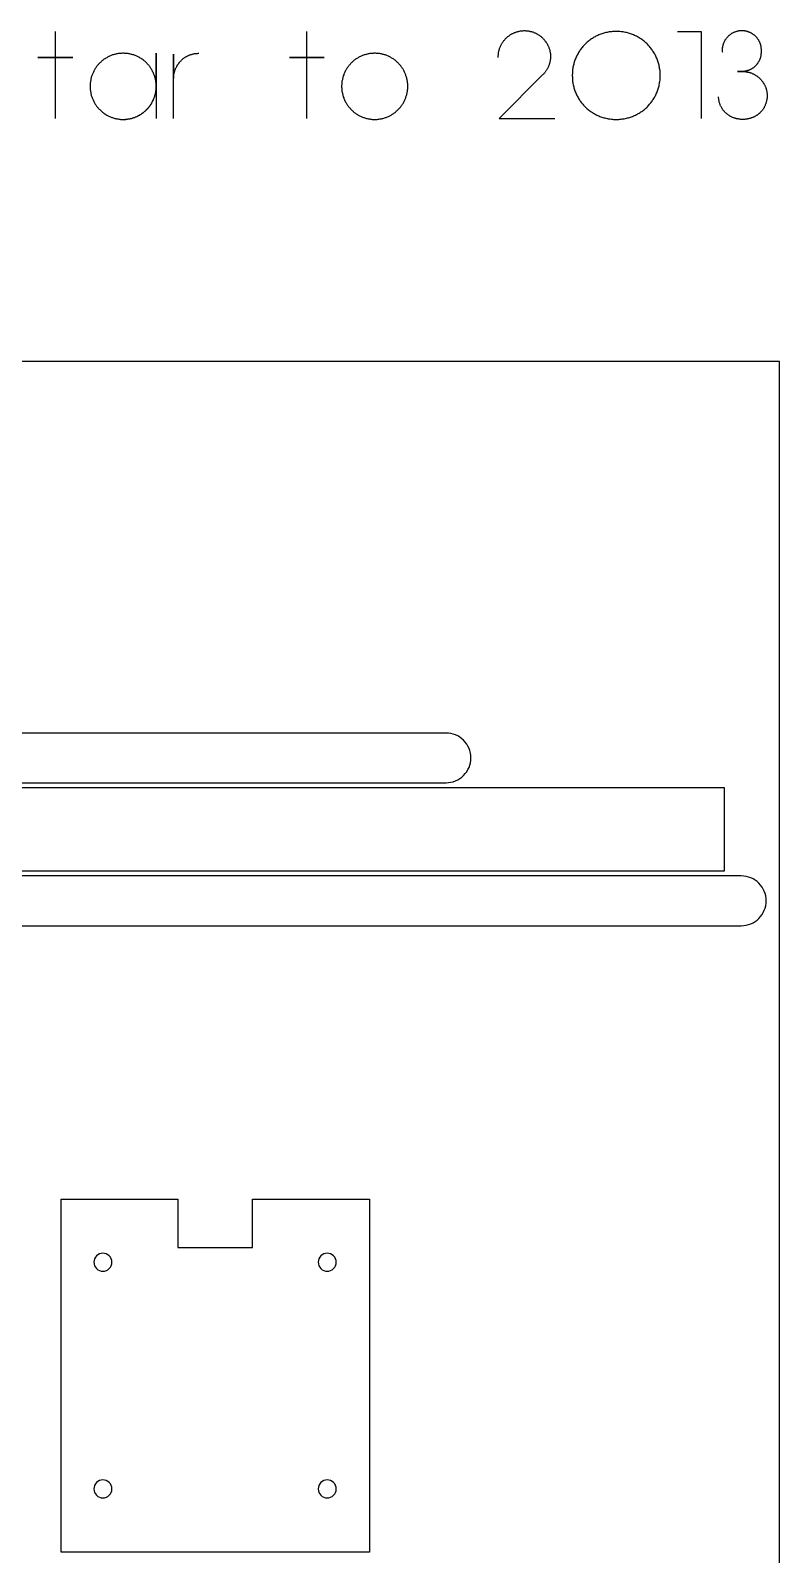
# Model space of a CAD drawing. Extents: x -841 to 5116, y -506 to 2808.
# Drawn here: x 3115 to 3717, y 1480 to 2706 of the extents above; entities that cross this region are included whole.
import ezdxf

# ---------------------------------------------------------------- set-up
doc = ezdxf.new("R2010")
doc.units = 0
for name, color, linetype in [('DEFAULT_LAYER', 1, 'CONTINUOUS'), ('T5_LOGOLAYER_20', 18, 'CONTINUOUS'), ('T5_LOGOLAYER_21', 18, 'CONTINUOUS')]:
    doc.layers.add(name, color=color, linetype=linetype)

msp = doc.modelspace()

# ---------------------------------------------------------------- linework, layer by layer
at = {"layer": 'DEFAULT_LAYER'}
for points in [[(2497.4, 0), (3717.4, 0), (3717.4, 2440), (2497.4, 2440)], [(2519.3, 2030), (3673.3, 2030), (3673.3, 2097), (2519.3, 2097)]]:
    msp.add_lwpolyline(points, close=True, dxfattribs=at)
for points in [[(2749.2, 2121, 0.414214), (2769.2, 2101), (3449.2, 2101, 0.414214), (3469.2, 2121, 0.414214), (3449.2, 2141), (2769.2, 2141, 0.414214)], [(2516.7, 2006, 0.414214), (2536.7, 1986), (3686.7, 1986, 0.414214), (3706.7, 2006, 0.414214), (3686.7, 2026), (2536.7, 2026, 0.414214)]]:
    msp.add_lwpolyline(points, format="xyb", close=True, dxfattribs=at)
at = {"layer": 'T5_LOGOLAYER_20'}
msp.add_lwpolyline([(3233.6, 1766), (3233.6, 1727.1), (3293.6, 1727.1), (3293.6, 1766), (3387.6, 1766), (3387.6, 1482), (3139.6, 1482), (3139.6, 1766)], close=True, dxfattribs=at)
for points in [[(3173.2, 1722.4, 0.414214), (3166, 1715.2, 0.414214), (3173.2, 1707.9, 0.414214), (3180.5, 1715.2, 0.414214)], [(3353.6, 1722.4, 0.414214), (3346.4, 1715.2, 0.414214), (3353.6, 1707.9, 0.414214), (3360.9, 1715.2, 0.414214)], [(3173.2, 1540, 0.414214), (3166, 1532.8, 0.414214), (3173.2, 1525.5, 0.414214), (3180.5, 1532.8, 0.414214)], [(3353.6, 1540, 0.414214), (3346.4, 1532.8, 0.414214), (3353.6, 1525.5, 0.414214), (3360.9, 1532.8, 0.414214)]]:
    msp.add_lwpolyline(points, format="xyb", close=True, dxfattribs=at)
at = {"layer": 'T5_LOGOLAYER_21'}
for points in [[(3135, 2635.5), (3135, 2684.5), (3121, 2684.5), (3149, 2684.5), (3135, 2684.5), (3135, 2705.5)], [(3337.2, 2635.5), (3337.2, 2684.5), (3323.2, 2684.5), (3351.2, 2684.5), (3337.2, 2684.5), (3337.2, 2705.5)], [(3491.2, 2684.5), (3491.2, 2685), (3491.2, 2685.6), (3491.2, 2686.1), (3491.3, 2686.7), (3491.3, 2687.2), (3491.4, 2687.7), (3491.5, 2688.3), (3491.5, 2688.8), (3491.6, 2689.3), (3491.8, 2689.9), (3491.9, 2690.4), (3492, 2690.9), (3492.2, 2691.4), (3492.3, 2691.9), (3492.5, 2692.4), (3492.7, 2692.9), (3492.9, 2693.3), (3493.1, 2693.8), (3493.3, 2694.3), (3493.5, 2694.8), (3493.8, 2695.2), (3494, 2695.7), (3494.3, 2696.1), (3494.6, 2696.6), (3494.9, 2697), (3495.2, 2697.4), (3495.5, 2697.8), (3495.8, 2698.2), (3496.1, 2698.6), (3496.4, 2699), (3496.8, 2699.4), (3497.1, 2699.8), (3497.5, 2700.1), (3497.9, 2700.5), (3498.3, 2700.8), (3498.6, 2701.2), (3499, 2701.5), (3499.4, 2701.8), (3499.9, 2702.1), (3500.3, 2702.4), (3500.7, 2702.7), (3501.1, 2703), (3501.6, 2703.3), (3502, 2703.5), (3502.5, 2703.8), (3502.9, 2704), (3503.4, 2704.2), (3503.9, 2704.4), (3504.4, 2704.6), (3504.9, 2704.8), (3505.4, 2705), (3505.9, 2705.2), (3506.4, 2705.3), (3506.9, 2705.5), (3507.4, 2705.6), (3507.9, 2705.7), (3508.4, 2705.8), (3509, 2705.9), (3509.5, 2706), (3510, 2706.1), (3510.6, 2706.1), (3511.1, 2706.1), (3511.7, 2706.2), (3512.2, 2706.2), (3512.8, 2706.2), (3513.3, 2706.1), (3513.9, 2706.1), (3514.4, 2706.1), (3514.9, 2706), (3515.4, 2705.9), (3516, 2705.8), (3516.5, 2705.7), (3517, 2705.6), (3517.5, 2705.5), (3518, 2705.4), (3518.5, 2705.2), (3519, 2705.1), (3519.5, 2704.9), (3519.9, 2704.7), (3520.4, 2704.5), (3520.9, 2704.3), (3521.3, 2704.1), (3521.8, 2703.9), (3522.2, 2703.6), (3522.7, 2703.4), (3523.1, 2703.1), (3523.6, 2702.9), (3524, 2702.6), (3524.4, 2702.3), (3524.8, 2702), (3525.2, 2701.7), (3525.6, 2701.4), (3526, 2701), (3526.4, 2700.7), (3526.7, 2700.4), (3527.1, 2700), (3527.4, 2699.7), (3527.8, 2699.3), (3528.1, 2698.9), (3528.4, 2698.5), (3528.8, 2698.1), (3529.1, 2697.7), (3529.4, 2697.3), (3529.6, 2696.9), (3529.9, 2696.5), (3530.2, 2696.1), (3530.5, 2695.6), (3530.7, 2695.2), (3530.9, 2694.7), (3531.2, 2694.3), (3531.4, 2693.8), (3531.6, 2693.3), (3531.8, 2692.9), (3532, 2692.4), (3532.1, 2691.9), (3532.3, 2691.4), (3532.4, 2690.9), (3532.6, 2690.4), (3532.7, 2689.9), (3532.8, 2689.4), (3532.9, 2688.9), (3533, 2688.4), (3533.1, 2687.8), (3533.1, 2687.3), (3533.2, 2686.8), (3533.2, 2686.2), (3533.2, 2685.7), (3533.2, 2685.2), (3533.2, 2684.7), (3533.2, 2684.1), (3533.2, 2683.6), (3533.1, 2683.1), (3533, 2682.6), (3533, 2682.1), (3532.9, 2681.6), (3532.8, 2681.1), (3532.6, 2680.6), (3532.5, 2680.1), (3532.4, 2679.6), (3532.2, 2679.1), (3532.1, 2678.6), (3531.9, 2678.2), (3531.7, 2677.7), (3531.5, 2677.2), (3531.3, 2676.7), (3531.1, 2676.3), (3530.9, 2675.8), (3530.6, 2675.4), (3530.4, 2674.9), (3530.1, 2674.5), (3529.8, 2674.1), (3529.6, 2673.6), (3529.3, 2673.2), (3529, 2672.8), (3528.7, 2672.4), (3528.3, 2672), (3528, 2671.6), (3527.7, 2671.2), (3527.3, 2670.8), (3526.9, 2670.5), (3491.9, 2635.5), (3536.7, 2635.5)], [(3635.4, 2705.5), (3654.3, 2705.5), (3654.3, 2635.5)], [(3671.8, 2688.7), (3671.7, 2689.1), (3671.7, 2689.5), (3671.7, 2690), (3671.7, 2690.4), (3671.6, 2690.8), (3671.7, 2691.3), (3671.7, 2691.7), (3671.7, 2692.1), (3671.7, 2692.5), (3671.8, 2692.9), (3671.9, 2693.4), (3671.9, 2693.8), (3672, 2694.2), (3672.1, 2694.6), (3672.2, 2695), (3672.3, 2695.4), (3672.5, 2695.8), (3672.6, 2696.1), (3672.7, 2696.5), (3672.9, 2696.9), (3673.1, 2697.3), (3673.2, 2697.6), (3673.4, 2698), (3673.6, 2698.4), (3673.8, 2698.7), (3674, 2699), (3674.3, 2699.4), (3674.5, 2699.7), (3674.7, 2700), (3675, 2700.4), (3675.2, 2700.7), (3675.5, 2701), (3675.8, 2701.3), (3676, 2701.6), (3676.3, 2701.9), (3676.6, 2702.2), (3676.9, 2702.4), (3677.2, 2702.7), (3677.5, 2702.9), (3677.8, 2703.2), (3678.2, 2703.4), (3678.5, 2703.7), (3678.8, 2703.9), (3679.2, 2704.1), (3679.5, 2704.3), (3679.9, 2704.5), (3680.3, 2704.7), (3680.6, 2704.9), (3681, 2705), (3681.4, 2705.2), (3681.8, 2705.3), (3682.2, 2705.5), (3682.6, 2705.6), (3683, 2705.7), (3683.4, 2705.8), (3683.8, 2705.9), (3684.2, 2706), (3684.6, 2706.1), (3685, 2706.2), (3685.5, 2706.2), (3685.9, 2706.3), (3686.3, 2706.3), (3686.8, 2706.3), (3687.2, 2706.3), (3687.6, 2706.3), (3688, 2706.3), (3688.4, 2706.3), (3688.8, 2706.2), (3689.2, 2706.2), (3689.5, 2706.1), (3689.9, 2706), (3690.3, 2706), (3690.7, 2705.9), (3691, 2705.8), (3691.4, 2705.7), (3691.8, 2705.6), (3692.1, 2705.5), (3692.5, 2705.3), (3692.8, 2705.2), (3693.2, 2705), (3693.5, 2704.9), (3693.9, 2704.7), (3694.2, 2704.6), (3694.5, 2704.4), (3694.9, 2704.2), (3695.2, 2704), (3695.5, 2703.8), (3695.8, 2703.6), (3696.1, 2703.4), (3696.4, 2703.2), (3696.7, 2702.9), (3697, 2702.7), (3697.3, 2702.5), (3697.6, 2702.2), (3697.8, 2702), (3698.1, 2701.7), (3698.3, 2701.4), (3698.6, 2701.2), (3698.8, 2700.9), (3699.1, 2700.6), (3699.3, 2700.3), (3699.5, 2700), (3699.8, 2699.7), (3700, 2699.4), (3700.2, 2699.1), (3700.4, 2698.8), (3700.6, 2698.5), (3700.7, 2698.1), (3700.9, 2697.8), (3701.1, 2697.5), (3701.2, 2697.1), (3701.4, 2696.8), (3701.5, 2696.4), (3701.7, 2696.1), (3701.8, 2695.7), (3701.9, 2695.4), (3702, 2695), (3702.1, 2694.6), (3702.2, 2694.3), (3702.3, 2693.9), (3702.4, 2693.5), (3702.4, 2693.1), (3702.5, 2692.7), (3702.5, 2692.3), (3702.5, 2692), (3702.6, 2691.6), (3702.6, 2691.2), (3702.6, 2690.8), (3702.6, 2688.7), (3702.6, 2688.3), (3702.6, 2687.9), (3702.5, 2687.5), (3702.5, 2687.1), (3702.5, 2686.7), (3702.4, 2686.3), (3702.3, 2685.9), (3702.3, 2685.6), (3702.2, 2685.2), (3702.1, 2684.8), (3702, 2684.5), (3701.9, 2684.1), (3701.8, 2683.7), (3701.6, 2683.4), (3701.5, 2683), (3701.4, 2682.7), (3701.2, 2682.3), (3701.1, 2682), (3700.9, 2681.7), (3700.7, 2681.3), (3700.5, 2681), (3700.3, 2680.7), (3700.1, 2680.4), (3699.9, 2680.1), (3699.7, 2679.8), (3699.5, 2679.5), (3699.3, 2679.2), (3699.1, 2678.9), (3698.8, 2678.6), (3698.6, 2678.3), (3698.3, 2678.1), (3698.1, 2677.8), (3697.8, 2677.5), (3697.5, 2677.3), (3697.3, 2677), (3697, 2676.8), (3696.7, 2676.6), (3696.4, 2676.3), (3696.1, 2676.1), (3695.8, 2675.9), (3695.5, 2675.7), (3695.2, 2675.5), (3694.8, 2675.3), (3694.5, 2675.1), (3694.2, 2675), (3693.9, 2674.8), (3693.5, 2674.6), (3693.2, 2674.5), (3692.8, 2674.4), (3692.5, 2674.2), (3692.1, 2674.1), (3691.8, 2674), (3691.4, 2673.9), (3691, 2673.8), (3690.7, 2673.7), (3690.3, 2673.6), (3689.9, 2673.5), (3689.5, 2673.5), (3689.2, 2673.4), (3688.8, 2673.4), (3688.4, 2673.3), (3688, 2673.3), (3687.6, 2673.3), (3687.2, 2673.3), (3683.7, 2673.3), (3687.9, 2673.3), (3688.4, 2673.3), (3688.9, 2673.2), (3689.4, 2673.2), (3689.9, 2673.2), (3690.4, 2673.1), (3690.9, 2673), (3691.4, 2673), (3691.8, 2672.9), (3692.3, 2672.8), (3692.8, 2672.7), (3693.3, 2672.5), (3693.7, 2672.4), (3694.2, 2672.2), (3694.6, 2672.1), (3695.1, 2671.9), (3695.5, 2671.7), (3696, 2671.5), (3696.4, 2671.3), (3696.8, 2671.1), (3697.2, 2670.9), (3697.6, 2670.7), (3698.1, 2670.4), (3698.5, 2670.2), (3698.9, 2669.9), (3699.2, 2669.7), (3699.6, 2669.4), (3700, 2669.1), (3700.4, 2668.8), (3700.7, 2668.5), (3701.1, 2668.2), (3701.4, 2667.9), (3701.8, 2667.5), (3702.1, 2667.2), (3702.4, 2666.8), (3702.7, 2666.5), (3703, 2666.1), (3703.3, 2665.8), (3703.6, 2665.4), (3703.9, 2665), (3704.1, 2664.6), (3704.4, 2664.2), (3704.7, 2663.8), (3704.9, 2663.4), (3705.1, 2663), (3705.3, 2662.6), (3705.6, 2662.2), (3705.8, 2661.7), (3706, 2661.3), (3706.1, 2660.9), (3706.3, 2660.4), (3706.5, 2660), (3706.6, 2659.5), (3706.7, 2659), (3706.9, 2658.6), (3707, 2658.1), (3707.1, 2657.6), (3707.2, 2657.1), (3707.3, 2656.7), (3707.3, 2656.2), (3707.4, 2655.7), (3707.4, 2655.2), (3707.5, 2654.7), (3707.5, 2654.2), (3707.5, 2653.7), (3707.5, 2653.1), (3707.4, 2652.5), (3707.4, 2652), (3707.3, 2651.4), (3707.2, 2650.9), (3707.1, 2650.3), (3707, 2649.8), (3706.9, 2649.3), (3706.8, 2648.8), (3706.7, 2648.3), (3706.5, 2647.8), (3706.4, 2647.3), (3706.2, 2646.9), (3706, 2646.4), (3705.8, 2646), (3705.6, 2645.5), (3705.4, 2645.1), (3705.2, 2644.7), (3705, 2644.2), (3704.7, 2643.8), (3704.5, 2643.4), (3704.2, 2643), (3704, 2642.7), (3703.7, 2642.3), (3703.4, 2641.9), (3703.1, 2641.6), (3702.8, 2641.2), (3702.5, 2640.9), (3702.2, 2640.6), (3701.9, 2640.3), (3701.6, 2639.9), (3701.2, 2639.6), (3700.9, 2639.4), (3700.5, 2639.1), (3700.2, 2638.8), (3699.8, 2638.5), (3699.5, 2638.3), (3699.1, 2638), (3698.7, 2637.8), (3698.4, 2637.6), (3698, 2637.3), (3697.6, 2637.1), (3697.2, 2636.9), (3696.8, 2636.7), (3696.4, 2636.6), (3696, 2636.4), (3695.6, 2636.2), (3695.2, 2636.1), (3694.7, 2635.9), (3694.3, 2635.8), (3693.9, 2635.6), (3693.5, 2635.5), (3693, 2635.4), (3692.6, 2635.3), (3692.2, 2635.2), (3691.7, 2635.1), (3691.3, 2635), (3690.9, 2635), (3690.4, 2634.9), (3690, 2634.9), (3689.6, 2634.8), (3689.1, 2634.8), (3688.7, 2634.8), (3688.2, 2634.8), (3687.8, 2634.8), (3687.3, 2634.8), (3686.9, 2634.8), (3686.5, 2634.8), (3686, 2634.8), (3685.6, 2634.9), (3685.1, 2634.9), (3684.7, 2635), (3684.3, 2635.1), (3683.8, 2635.1), (3683.4, 2635.2), (3682.9, 2635.3), (3682.5, 2635.4), (3682.1, 2635.6), (3681.7, 2635.7), (3681.2, 2635.8), (3680.8, 2635.9), (3680.4, 2636.1), (3680, 2636.3), (3679.6, 2636.4), (3679.2, 2636.6), (3678.8, 2636.8), (3678.4, 2637), (3678, 2637.2), (3677.6, 2637.4), (3677.2, 2637.6), (3676.9, 2637.9), (3676.5, 2638.1), (3676.1, 2638.4), (3675.8, 2638.6), (3675.4, 2638.9), (3675.1, 2639.2), (3674.7, 2639.5), (3674.4, 2639.8), (3674, 2640.1), (3673.7, 2640.4), (3673.4, 2640.7), (3673.1, 2641), (3672.8, 2641.4), (3672.5, 2641.7), (3672.2, 2642.1), (3671.9, 2642.5), (3671.7, 2642.9), (3671.4, 2643.2), (3671.2, 2643.6), (3670.9, 2644), (3670.7, 2644.5), (3670.5, 2644.9), (3670.2, 2645.3), (3670, 2645.8), (3669.8, 2646.2), (3669.7, 2646.7), (3669.5, 2647.2), (3669.3, 2647.6), (3669.2, 2648.1), (3669, 2648.6), (3668.9, 2649.1), (3668.8, 2649.7), (3668.7, 2650.2), (3668.6, 2650.7), (3668.5, 2651.3), (3668.4, 2651.8), (3668.3, 2652.4), (3668.3, 2653)], [(3189.5, 2634.8), (3190.2, 2634.8), (3190.9, 2634.8), (3191.6, 2634.9), (3192.3, 2634.9), (3193, 2635), (3193.7, 2635.1), (3194.3, 2635.2), (3195, 2635.3), (3195.7, 2635.5), (3196.3, 2635.6), (3196.9, 2635.8), (3197.6, 2636), (3198.2, 2636.2), (3198.8, 2636.4), (3199.5, 2636.7), (3200.1, 2636.9), (3200.7, 2637.2), (3201.3, 2637.5), (3201.8, 2637.8), (3202.4, 2638.1), (3203, 2638.4), (3203.5, 2638.8), (3204.1, 2639.1), (3204.6, 2639.5), (3205.2, 2639.8), (3205.7, 2640.2), (3206.2, 2640.6), (3206.7, 2641), (3207.2, 2641.5), (3207.7, 2641.9), (3208.1, 2642.4), (3208.6, 2642.8), (3209, 2643.3), (3209.5, 2643.8), (3209.9, 2644.3), (3210.3, 2644.8), (3210.7, 2645.3), (3211.1, 2645.8), (3211.5, 2646.3), (3211.8, 2646.9), (3212.2, 2647.4), (3212.5, 2648), (3212.8, 2648.5), (3213.2, 2649.1), (3213.4, 2649.7), (3213.7, 2650.3), (3214, 2650.9), (3214.2, 2651.5), (3214.5, 2652.1), (3214.7, 2652.7), (3214.9, 2653.4), (3215.1, 2654), (3215.3, 2654.6), (3215.4, 2655.3), (3215.6, 2655.9), (3215.7, 2656.6), (3215.8, 2657.3), (3215.9, 2657.9), (3216, 2658.6), (3216.1, 2659.3), (3216.1, 2660), (3216.1, 2660.7), (3216.1, 2661.4), (3216.1, 2662.1), (3216.1, 2688), (3216.1, 2635.5)], [(3230.1, 2635.5), (3230.1, 2687.3), (3230.1, 2667.7), (3230.1, 2668.2), (3230.2, 2668.7), (3230.2, 2669.2), (3230.2, 2669.7), (3230.3, 2670.3), (3230.4, 2670.8), (3230.4, 2671.3), (3230.5, 2671.8), (3230.6, 2672.3), (3230.8, 2672.7), (3230.9, 2673.2), (3231, 2673.7), (3231.2, 2674.2), (3231.4, 2674.7), (3231.5, 2675.1), (3231.7, 2675.6), (3231.9, 2676), (3232.1, 2676.5), (3232.3, 2676.9), (3232.6, 2677.4), (3232.8, 2677.8), (3233.1, 2678.2), (3233.3, 2678.6), (3233.6, 2679), (3233.9, 2679.4), (3234.2, 2679.8), (3234.4, 2680.2), (3234.8, 2680.6), (3235.1, 2681), (3235.4, 2681.3), (3235.7, 2681.7), (3236.1, 2682), (3236.4, 2682.4), (3236.8, 2682.7), (3237.1, 2683), (3237.5, 2683.4), (3237.9, 2683.7), (3238.3, 2684), (3238.7, 2684.2), (3239.1, 2684.5), (3239.5, 2684.8), (3239.9, 2685), (3240.3, 2685.3), (3240.7, 2685.5), (3241.2, 2685.8), (3241.6, 2686), (3242.1, 2686.2), (3242.5, 2686.4), (3243, 2686.6), (3243.4, 2686.8), (3243.9, 2686.9), (3244.4, 2687.1), (3244.9, 2687.2), (3245.4, 2687.3), (3245.8, 2687.5), (3246.3, 2687.6), (3246.8, 2687.7), (3247.3, 2687.7), (3247.9, 2687.8), (3248.4, 2687.9), (3248.9, 2687.9), (3249.4, 2687.9), (3249.9, 2688), (3250.4, 2688)]]:
    msp.add_lwpolyline(points, dxfattribs=at)
for points in [[(3585.7, 2634.8), (3586.4, 2634.8), (3587.3, 2634.8), (3588.2, 2634.8), (3589.1, 2634.9), (3590, 2635), (3590.9, 2635.1), (3591.8, 2635.2), (3592.6, 2635.3), (3593.5, 2635.5), (3594.3, 2635.7), (3595.2, 2635.9), (3596, 2636.1), (3596.8, 2636.4), (3597.7, 2636.6), (3598.5, 2636.9), (3599.3, 2637.2), (3600.1, 2637.5), (3600.8, 2637.9), (3601.6, 2638.2), (3602.4, 2638.6), (3603.1, 2639), (3603.8, 2639.4), (3604.6, 2639.9), (3605.3, 2640.3), (3606, 2640.8), (3606.7, 2641.2), (3607.4, 2641.7), (3608, 2642.3), (3608.7, 2642.8), (3609.3, 2643.3), (3610, 2643.9), (3610.6, 2644.4), (3611.2, 2645), (3611.8, 2645.6), (3612.3, 2646.3), (3612.9, 2646.9), (3613.4, 2647.5), (3614, 2648.2), (3614.5, 2648.8), (3615, 2649.5), (3615.4, 2650.2), (3615.9, 2650.9), (3616.4, 2651.6), (3616.8, 2652.4), (3617.2, 2653.1), (3617.6, 2653.8), (3618, 2654.6), (3618.3, 2655.4), (3618.7, 2656.2), (3619, 2656.9), (3619.3, 2657.7), (3619.6, 2658.6), (3619.9, 2659.4), (3620.1, 2660.2), (3620.3, 2661), (3620.5, 2661.9), (3620.7, 2662.7), (3620.9, 2663.6), (3621, 2664.4), (3621.2, 2665.3), (3621.3, 2666.2), (3621.3, 2667.1), (3621.4, 2668), (3621.4, 2668.9), (3621.4, 2669.8), (3621.4, 2670.5), (3621.4, 2671.4), (3621.4, 2672.3), (3621.3, 2673.2), (3621.3, 2674), (3621.2, 2674.9), (3621, 2675.8), (3620.9, 2676.7), (3620.7, 2677.5), (3620.5, 2678.4), (3620.3, 2679.2), (3620.1, 2680), (3619.9, 2680.9), (3619.6, 2681.7), (3619.3, 2682.5), (3619, 2683.3), (3618.7, 2684.1), (3618.3, 2684.9), (3618, 2685.6), (3617.6, 2686.4), (3617.2, 2687.1), (3616.8, 2687.9), (3616.4, 2688.6), (3615.9, 2689.3), (3615.4, 2690), (3615, 2690.7), (3614.5, 2691.4), (3614, 2692.1), (3613.4, 2692.7), (3612.9, 2693.4), (3612.3, 2694), (3611.8, 2694.6), (3611.2, 2695.2), (3610.6, 2695.8), (3610, 2696.4), (3609.3, 2696.9), (3608.7, 2697.5), (3608, 2698), (3607.4, 2698.5), (3606.7, 2699), (3606, 2699.5), (3605.3, 2699.9), (3604.6, 2700.4), (3603.8, 2700.8), (3603.1, 2701.2), (3602.4, 2701.6), (3601.6, 2702), (3600.8, 2702.4), (3600.1, 2702.7), (3599.3, 2703), (3598.5, 2703.3), (3597.7, 2703.6), (3596.8, 2703.9), (3596, 2704.1), (3595.2, 2704.4), (3594.3, 2704.6), (3593.5, 2704.7), (3592.6, 2704.9), (3591.8, 2705.1), (3590.9, 2705.2), (3590, 2705.3), (3589.1, 2705.4), (3588.2, 2705.4), (3587.3, 2705.5), (3586.4, 2705.5), (3585.7, 2705.5), (3584.8, 2705.5), (3583.9, 2705.4), (3583, 2705.4), (3582.2, 2705.3), (3581.3, 2705.2), (3580.4, 2705.1), (3579.5, 2704.9), (3578.7, 2704.7), (3577.8, 2704.6), (3577, 2704.4), (3576.2, 2704.1), (3575.3, 2703.9), (3574.5, 2703.6), (3573.7, 2703.3), (3572.9, 2703), (3572.1, 2702.7), (3571.3, 2702.4), (3570.6, 2702), (3569.8, 2701.6), (3569.1, 2701.2), (3568.3, 2700.8), (3567.6, 2700.4), (3566.9, 2699.9), (3566.2, 2699.5), (3565.5, 2699), (3564.8, 2698.5), (3564.1, 2698), (3563.5, 2697.5), (3562.8, 2696.9), (3562.2, 2696.4), (3561.6, 2695.8), (3561, 2695.2), (3560.4, 2694.6), (3559.8, 2694), (3559.3, 2693.4), (3558.7, 2692.7), (3558.2, 2692.1), (3557.7, 2691.4), (3557.2, 2690.7), (3556.7, 2690), (3556.3, 2689.3), (3555.8, 2688.6), (3555.4, 2687.9), (3555, 2687.1), (3554.6, 2686.4), (3554.2, 2685.6), (3553.8, 2684.9), (3553.5, 2684.1), (3553.2, 2683.3), (3552.9, 2682.5), (3552.6, 2681.7), (3552.3, 2680.9), (3552.1, 2680), (3551.9, 2679.2), (3551.6, 2678.4), (3551.5, 2677.5), (3551.3, 2676.7), (3551.1, 2675.8), (3551, 2674.9), (3550.9, 2674), (3550.8, 2673.2), (3550.8, 2672.3), (3550.8, 2671.4), (3550.7, 2670.5), (3550.7, 2669.8), (3550.8, 2668.9), (3550.8, 2668), (3550.8, 2667.1), (3550.9, 2666.2), (3551, 2665.3), (3551.1, 2664.4), (3551.3, 2663.6), (3551.5, 2662.7), (3551.6, 2661.9), (3551.9, 2661), (3552.1, 2660.2), (3552.3, 2659.4), (3552.6, 2658.6), (3552.9, 2657.7), (3553.2, 2656.9), (3553.5, 2656.2), (3553.8, 2655.4), (3554.2, 2654.6), (3554.6, 2653.8), (3555, 2653.1), (3555.4, 2652.4), (3555.8, 2651.6), (3556.3, 2650.9), (3556.7, 2650.2), (3557.2, 2649.5), (3557.7, 2648.8), (3558.2, 2648.2), (3558.7, 2647.5), (3559.3, 2646.9), (3559.8, 2646.3), (3560.4, 2645.6), (3561, 2645), (3561.6, 2644.4), (3562.2, 2643.9), (3562.8, 2643.3), (3563.5, 2642.8), (3564.1, 2642.3), (3564.8, 2641.7), (3565.5, 2641.2), (3566.2, 2640.8), (3566.9, 2640.3), (3567.6, 2639.9), (3568.3, 2639.4), (3569.1, 2639), (3569.8, 2638.6), (3570.6, 2638.2), (3571.3, 2637.9), (3572.1, 2637.5), (3572.9, 2637.2), (3573.7, 2636.9), (3574.5, 2636.6), (3575.3, 2636.4), (3576.2, 2636.1), (3577, 2635.9), (3577.8, 2635.7), (3578.7, 2635.5), (3579.5, 2635.3), (3580.4, 2635.2), (3581.3, 2635.1), (3582.2, 2635), (3583, 2634.9), (3583.9, 2634.8), (3584.8, 2634.8)], [(3189.5, 2634.8), (3190.2, 2634.8), (3190.9, 2634.8), (3191.6, 2634.8), (3192.3, 2634.9), (3192.9, 2635), (3193.6, 2635.1), (3194.2, 2635.2), (3194.9, 2635.3), (3195.5, 2635.5), (3196.2, 2635.6), (3196.8, 2635.8), (3197.4, 2636), (3198.1, 2636.2), (3198.7, 2636.4), (3199.3, 2636.6), (3199.9, 2636.9), (3200.5, 2637.1), (3201.1, 2637.4), (3201.6, 2637.7), (3202.2, 2638), (3202.8, 2638.3), (3203.3, 2638.6), (3203.9, 2639), (3204.4, 2639.3), (3204.9, 2639.7), (3205.5, 2640.1), (3206, 2640.4), (3206.5, 2640.8), (3206.9, 2641.3), (3207.4, 2641.7), (3207.9, 2642.1), (3208.3, 2642.6), (3208.8, 2643), (3209.2, 2643.5), (3209.7, 2644), (3210.1, 2644.4), (3210.5, 2644.9), (3210.9, 2645.5), (3211.2, 2646), (3211.6, 2646.5), (3211.9, 2647), (3212.3, 2647.6), (3212.6, 2648.1), (3212.9, 2648.7), (3213.2, 2649.3), (3213.5, 2649.8), (3213.8, 2650.4), (3214, 2651), (3214.3, 2651.6), (3214.5, 2652.2), (3214.7, 2652.8), (3214.9, 2653.5), (3215.1, 2654.1), (3215.3, 2654.7), (3215.5, 2655.4), (3215.6, 2656), (3215.7, 2656.7), (3215.8, 2657.3), (3215.9, 2658), (3216, 2658.6), (3216.1, 2659.3), (3216.1, 2660), (3216.1, 2660.7), (3216.1, 2661.4), (3216.1, 2662.1), (3216.1, 2662.7), (3216.1, 2663.4), (3216, 2664.1), (3215.9, 2664.8), (3215.8, 2665.4), (3215.7, 2666.1), (3215.6, 2666.7), (3215.5, 2667.4), (3215.3, 2668), (3215.1, 2668.7), (3214.9, 2669.3), (3214.7, 2669.9), (3214.5, 2670.5), (3214.3, 2671.1), (3214, 2671.7), (3213.8, 2672.3), (3213.5, 2672.9), (3213.2, 2673.5), (3212.9, 2674), (3212.6, 2674.6), (3212.3, 2675.2), (3211.9, 2675.7), (3211.6, 2676.2), (3211.2, 2676.8), (3210.9, 2677.3), (3210.5, 2677.8), (3210.1, 2678.3), (3209.7, 2678.8), (3209.2, 2679.3), (3208.8, 2679.7), (3208.3, 2680.2), (3207.9, 2680.6), (3207.4, 2681.1), (3206.9, 2681.5), (3206.5, 2681.9), (3206, 2682.3), (3205.5, 2682.7), (3204.9, 2683.1), (3204.4, 2683.4), (3203.9, 2683.8), (3203.3, 2684.1), (3202.8, 2684.4), (3202.2, 2684.8), (3201.6, 2685.1), (3201.1, 2685.3), (3200.5, 2685.6), (3199.9, 2685.9), (3199.3, 2686.1), (3198.7, 2686.4), (3198.1, 2686.6), (3197.4, 2686.8), (3196.8, 2687), (3196.2, 2687.1), (3195.5, 2687.3), (3194.9, 2687.4), (3194.2, 2687.6), (3193.6, 2687.7), (3192.9, 2687.8), (3192.3, 2687.8), (3191.6, 2687.9), (3190.9, 2687.9), (3190.2, 2688), (3189.5, 2688), (3188.9, 2688), (3188.2, 2687.9), (3187.5, 2687.9), (3186.8, 2687.8), (3186.2, 2687.8), (3185.5, 2687.7), (3184.8, 2687.6), (3184.2, 2687.4), (3183.5, 2687.3), (3182.9, 2687.1), (3182.3, 2687), (3181.6, 2686.8), (3181, 2686.6), (3180.4, 2686.4), (3179.8, 2686.1), (3179.2, 2685.9), (3178.6, 2685.6), (3178, 2685.3), (3177.4, 2685.1), (3176.9, 2684.8), (3176.3, 2684.4), (3175.7, 2684.1), (3175.2, 2683.8), (3174.7, 2683.4), (3174.1, 2683.1), (3173.6, 2682.7), (3173.1, 2682.3), (3172.6, 2681.9), (3172.1, 2681.5), (3171.7, 2681.1), (3171.2, 2680.6), (3170.7, 2680.2), (3170.3, 2679.7), (3169.8, 2679.3), (3169.4, 2678.8), (3169, 2678.3), (3168.6, 2677.8), (3168.2, 2677.3), (3167.8, 2676.8), (3167.5, 2676.2), (3167.1, 2675.7), (3166.8, 2675.2), (3166.5, 2674.6), (3166.1, 2674), (3165.8, 2673.5), (3165.6, 2672.9), (3165.3, 2672.3), (3165, 2671.7), (3164.8, 2671.1), (3164.6, 2670.5), (3164.3, 2669.9), (3164.1, 2669.3), (3163.9, 2668.7), (3163.8, 2668), (3163.6, 2667.4), (3163.5, 2666.7), (3163.4, 2666.1), (3163.2, 2665.4), (3163.2, 2664.8), (3163.1, 2664.1), (3163, 2663.4), (3163, 2662.7), (3162.9, 2662.1), (3162.9, 2661.4), (3162.9, 2660.7), (3163, 2660), (3163, 2659.3), (3163.1, 2658.6), (3163.2, 2658), (3163.2, 2657.3), (3163.4, 2656.7), (3163.5, 2656), (3163.6, 2655.4), (3163.8, 2654.7), (3163.9, 2654.1), (3164.1, 2653.5), (3164.3, 2652.8), (3164.6, 2652.2), (3164.8, 2651.6), (3165, 2651), (3165.3, 2650.4), (3165.6, 2649.8), (3165.8, 2649.3), (3166.1, 2648.7), (3166.5, 2648.1), (3166.8, 2647.6), (3167.1, 2647), (3167.5, 2646.5), (3167.8, 2646), (3168.2, 2645.5), (3168.6, 2644.9), (3169, 2644.4), (3169.4, 2644), (3169.8, 2643.5), (3170.3, 2643), (3170.7, 2642.6), (3171.2, 2642.1), (3171.7, 2641.7), (3172.1, 2641.3), (3172.6, 2640.8), (3173.1, 2640.4), (3173.6, 2640.1), (3174.1, 2639.7), (3174.7, 2639.3), (3175.2, 2639), (3175.7, 2638.6), (3176.3, 2638.3), (3176.9, 2638), (3177.4, 2637.7), (3178, 2637.4), (3178.6, 2637.1), (3179.2, 2636.9), (3179.8, 2636.6), (3180.4, 2636.4), (3181, 2636.2), (3181.6, 2636), (3182.3, 2635.8), (3182.9, 2635.6), (3183.5, 2635.5), (3184.2, 2635.3), (3184.8, 2635.2), (3185.5, 2635.1), (3186.2, 2635), (3186.8, 2634.9), (3187.5, 2634.8), (3188.2, 2634.8), (3188.9, 2634.8)], [(3391.8, 2634.8), (3392.5, 2634.8), (3393.2, 2634.8), (3393.9, 2634.8), (3394.6, 2634.9), (3395.2, 2635), (3395.9, 2635.1), (3396.5, 2635.2), (3397.2, 2635.3), (3397.8, 2635.5), (3398.5, 2635.6), (3399.1, 2635.8), (3399.7, 2636), (3400.4, 2636.2), (3401, 2636.4), (3401.6, 2636.6), (3402.2, 2636.9), (3402.8, 2637.1), (3403.4, 2637.4), (3403.9, 2637.7), (3404.5, 2638), (3405.1, 2638.3), (3405.6, 2638.6), (3406.2, 2639), (3406.7, 2639.3), (3407.2, 2639.7), (3407.8, 2640.1), (3408.3, 2640.4), (3408.8, 2640.8), (3409.2, 2641.3), (3409.7, 2641.7), (3410.2, 2642.1), (3410.6, 2642.6), (3411.1, 2643), (3411.5, 2643.5), (3412, 2644), (3412.4, 2644.4), (3412.8, 2644.9), (3413.2, 2645.5), (3413.5, 2646), (3413.9, 2646.5), (3414.2, 2647), (3414.6, 2647.6), (3414.9, 2648.1), (3415.2, 2648.7), (3415.5, 2649.3), (3415.8, 2649.8), (3416.1, 2650.4), (3416.3, 2651), (3416.6, 2651.6), (3416.8, 2652.2), (3417, 2652.8), (3417.2, 2653.5), (3417.4, 2654.1), (3417.6, 2654.7), (3417.8, 2655.4), (3417.9, 2656), (3418, 2656.7), (3418.1, 2657.3), (3418.2, 2658), (3418.3, 2658.6), (3418.4, 2659.3), (3418.4, 2660), (3418.4, 2660.7), (3418.4, 2661.4), (3418.4, 2662.1), (3418.4, 2662.7), (3418.4, 2663.4), (3418.3, 2664.1), (3418.2, 2664.8), (3418.1, 2665.4), (3418, 2666.1), (3417.9, 2666.7), (3417.8, 2667.4), (3417.6, 2668), (3417.4, 2668.7), (3417.2, 2669.3), (3417, 2669.9), (3416.8, 2670.5), (3416.6, 2671.1), (3416.3, 2671.7), (3416.1, 2672.3), (3415.8, 2672.9), (3415.5, 2673.5), (3415.2, 2674), (3414.9, 2674.6), (3414.6, 2675.2), (3414.2, 2675.7), (3413.9, 2676.2), (3413.5, 2676.8), (3413.2, 2677.3), (3412.8, 2677.8), (3412.4, 2678.3), (3412, 2678.8), (3411.5, 2679.3), (3411.1, 2679.7), (3410.6, 2680.2), (3410.2, 2680.6), (3409.7, 2681.1), (3409.2, 2681.5), (3408.8, 2681.9), (3408.3, 2682.3), (3407.8, 2682.7), (3407.2, 2683.1), (3406.7, 2683.4), (3406.2, 2683.8), (3405.6, 2684.1), (3405.1, 2684.4), (3404.5, 2684.8), (3403.9, 2685.1), (3403.4, 2685.3), (3402.8, 2685.6), (3402.2, 2685.9), (3401.6, 2686.1), (3401, 2686.4), (3400.4, 2686.6), (3399.7, 2686.8), (3399.1, 2687), (3398.5, 2687.1), (3397.8, 2687.3), (3397.2, 2687.4), (3396.5, 2687.6), (3395.9, 2687.7), (3395.2, 2687.8), (3394.6, 2687.8), (3393.9, 2687.9), (3393.2, 2687.9), (3392.5, 2688), (3391.8, 2688), (3391.2, 2688), (3390.5, 2687.9), (3389.8, 2687.9), (3389.1, 2687.8), (3388.5, 2687.8), (3387.8, 2687.7), (3387.1, 2687.6), (3386.5, 2687.4), (3385.8, 2687.3), (3385.2, 2687.1), (3384.6, 2687), (3383.9, 2686.8), (3383.3, 2686.6), (3382.7, 2686.4), (3382.1, 2686.1), (3381.5, 2685.9), (3380.9, 2685.6), (3380.3, 2685.3), (3379.7, 2685.1), (3379.2, 2684.8), (3378.6, 2684.4), (3378, 2684.1), (3377.5, 2683.8), (3377, 2683.4), (3376.4, 2683.1), (3375.9, 2682.7), (3375.4, 2682.3), (3374.9, 2681.9), (3374.4, 2681.5), (3374, 2681.1), (3373.5, 2680.6), (3373, 2680.2), (3372.6, 2679.7), (3372.1, 2679.3), (3371.7, 2678.8), (3371.3, 2678.3), (3370.9, 2677.8), (3370.5, 2677.3), (3370.1, 2676.8), (3369.8, 2676.2), (3369.4, 2675.7), (3369.1, 2675.2), (3368.8, 2674.6), (3368.4, 2674), (3368.1, 2673.5), (3367.9, 2672.9), (3367.6, 2672.3), (3367.3, 2671.7), (3367.1, 2671.1), (3366.9, 2670.5), (3366.6, 2669.9), (3366.4, 2669.3), (3366.2, 2668.7), (3366.1, 2668), (3365.9, 2667.4), (3365.8, 2666.7), (3365.7, 2666.1), (3365.5, 2665.4), (3365.5, 2664.8), (3365.4, 2664.1), (3365.3, 2663.4), (3365.3, 2662.7), (3365.2, 2662.1), (3365.2, 2661.4), (3365.2, 2660.7), (3365.3, 2660), (3365.3, 2659.3), (3365.4, 2658.6), (3365.5, 2658), (3365.5, 2657.3), (3365.7, 2656.7), (3365.8, 2656), (3365.9, 2655.4), (3366.1, 2654.7), (3366.2, 2654.1), (3366.4, 2653.5), (3366.6, 2652.8), (3366.9, 2652.2), (3367.1, 2651.6), (3367.3, 2651), (3367.6, 2650.4), (3367.9, 2649.8), (3368.1, 2649.3), (3368.4, 2648.7), (3368.8, 2648.1), (3369.1, 2647.6), (3369.4, 2647), (3369.8, 2646.5), (3370.1, 2646), (3370.5, 2645.5), (3370.9, 2644.9), (3371.3, 2644.4), (3371.7, 2644), (3372.1, 2643.5), (3372.6, 2643), (3373, 2642.6), (3373.5, 2642.1), (3374, 2641.7), (3374.4, 2641.3), (3374.9, 2640.8), (3375.4, 2640.4), (3375.9, 2640.1), (3376.4, 2639.7), (3377, 2639.3), (3377.5, 2639), (3378, 2638.6), (3378.6, 2638.3), (3379.2, 2638), (3379.7, 2637.7), (3380.3, 2637.4), (3380.9, 2637.1), (3381.5, 2636.9), (3382.1, 2636.6), (3382.7, 2636.4), (3383.3, 2636.2), (3383.9, 2636), (3384.6, 2635.8), (3385.2, 2635.6), (3385.8, 2635.5), (3386.5, 2635.3), (3387.1, 2635.2), (3387.8, 2635.1), (3388.5, 2635), (3389.1, 2634.9), (3389.8, 2634.8), (3390.5, 2634.8), (3391.2, 2634.8)]]:
    msp.add_lwpolyline(points, close=True, dxfattribs=at)

doc.saveas('drawing.dxf')
